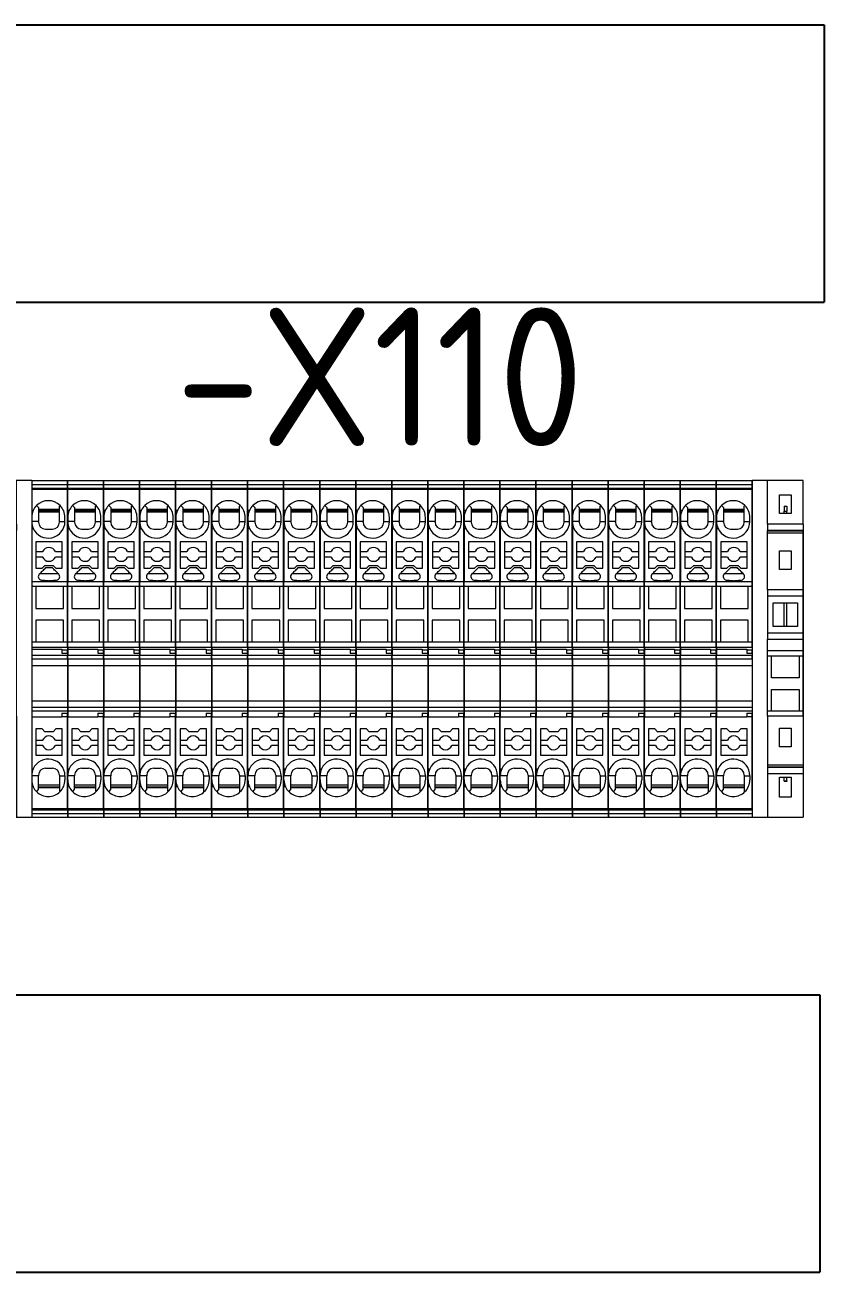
# Model space of a CAD drawing. Header units: millimetres. Extents: x 2936 to 53953, y 1541 to 47526.
# Drawn here: x 46062.3 to 46177.6, y 45888 to 46068 of the extents above; entities that cross this region are included whole.
import ezdxf
from ezdxf.enums import TextEntityAlignment as Align

# ---------------------------------------------------------------- set-up
doc = ezdxf.new("R2010")
doc.units = ezdxf.units.MM
doc.set_wipeout_variables(frame=1)
doc.layers.add('000-PI-Oprema', color=30, linetype='Continuous', lineweight=5)
doc.layers.add('SI-ORMAR-Oprema', color=30, linetype='Continuous', lineweight=5)
for name, color, linetype in [('000-PI_TEXT', 7, 'Continuous'), ('002-PI-Kabelska kanalica', 150, 'Continuous'), ('004-PI-DIN Šina', 3, 'Continuous')]:
    doc.layers.add(name, color=color, linetype=linetype)
doc.styles.add('PI0', font='isocpeur.ttf', dxfattribs={"width": 0.9})

# ---------------------------------------------------------------- blocks, each defined once
blk = doc.blocks.new('*U98')
blk.add_wipeout([(47227.3, 37326.63), (47227.3, 37321.48), (47275.9, 37321.48), (47275.9, 37326.63)])
at = {"layer": '000-PI-Oprema'}
for p, q in [((47227.3, 37321.48), (47227.3, 37326.63)), ((47227.85, 37326.63), (47227.3, 37326.63)), ((47228.39, 37326.63), (47227.85, 37326.63)), ((47227.85, 37321.48), (47227.85, 37326.63)), ((47228.39, 37321.48), (47228.39, 37326.63)), ((47228.56, 37326.63), (47228.39, 37326.63)), ((47228.56, 37321.48), (47228.56, 37326.63)), ((47241.88, 37326.63), (47228.56, 37326.63)), ((47241.88, 37321.48), (47241.88, 37326.63)), ((47242.6, 37326.63), (47241.88, 37326.63)), ((47242.6, 37326.63), (47242.6, 37326.06)), ((47250.6, 37326.63), (47242.6, 37326.63)), ((47250.6, 37326.63), (47250.6, 37326.06)), ((47251.32, 37326.63), (47250.6, 37326.63)), ((47251.32, 37326.63), (47251.75, 37326.63)), ((47251.32, 37321.48), (47251.32, 37326.63)), ((47251.75, 37325.83), (47251.75, 37326.63)), ((47252.21, 37326.63), (47251.75, 37326.63)), ((47252.21, 37326.63), (47252.56, 37326.63)), ((47252.21, 37325.83), (47252.21, 37326.63)), ((47253.07, 37326.63), (47252.56, 37326.63)), ((47252.56, 37326.63), (47252.56, 37321.48)), ((47253.07, 37326.63), (47253.07, 37321.48)), ((47253.07, 37326.63), (47253.98, 37326.63)), ((47253.98, 37321.48), (47253.98, 37326.63)), ((47253.98, 37326.63), (47259.12, 37326.63)), ((47259.12, 37326.63), (47259.12, 37321.48)), ((47259.12, 37326.63), (47260.03, 37326.63)), ((47260.03, 37326.63), (47260.03, 37321.48)), ((47260.03, 37326.63), (47260.54, 37326.63)), ((47260.54, 37321.48), (47260.54, 37326.63)), ((47260.54, 37326.63), (47260.89, 37326.63)), ((47260.89, 37325.83), (47260.89, 37326.63)), ((47261.35, 37326.63), (47260.89, 37326.63)), ((47261.35, 37325.83), (47261.35, 37326.63)), ((47274.65, 37326.63), (47261.35, 37326.63)), ((47274.65, 37321.48), (47274.65, 37326.63)), ((47274.65, 37326.63), (47274.82, 37326.63)), ((47274.82, 37321.48), (47274.82, 37326.63)), ((47274.82, 37326.63), (47275.35, 37326.63)), ((47275.35, 37321.48), (47275.35, 37326.63)), ((47275.35, 37326.63), (47275.9, 37326.63)), ((47275.9, 37321.48), (47275.9, 37326.63)), ((47231, 37325.48), (47230.9, 37325.58)), ((47231.45, 37325.48), (47231, 37325.48)), ((47231.45, 37325.48), (47231.45, 37322.48)), ((47231.6, 37325.48), (47231.45, 37325.48)), ((47231.6, 37322.48), (47231.6, 37325.48)), ((47231.85, 37325.48), (47231.6, 37325.48)), ((47231.85, 37325.48), (47231.85, 37322.48)), ((47233.2, 37325.48), (47231.85, 37325.48)), ((47233.2, 37326.28), (47232.6, 37326.28)), ((47233.2, 37325.48), (47233.2, 37326.28)), ((47233.3, 37325.48), (47233.2, 37325.48)), ((47237.55, 37325.88), (47236.15, 37325.88)), ((47236.15, 37325.88), (47236.15, 37322.08)), ((47238.35, 37325.88), (47237.55, 37325.88)), ((47237.55, 37324.9), (47237.55, 37325.88)), ((47239.95, 37325.88), (47238.35, 37325.88)), ((47238.35, 37325.88), (47238.35, 37324.9)), ((47239.55, 37324.58), (47239.95, 37324.98)), ((47239.95, 37324.98), (47239.95, 37325.88)), ((47240.78, 37325.37), (47240.78, 37322.6)), ((47242.6, 37326.06), (47242.6, 37322.06)), ((47245.75, 37326.06), (47242.6, 37326.06)), ((47245.75, 37322.06), (47245.75, 37326.06)), ((47247.45, 37326.06), (47247.45, 37322.06)), ((47250.6, 37326.06), (47247.45, 37326.06)), ((47250.6, 37326.06), (47250.6, 37322.06)), ((47251.65, 37321.48), (47251.65, 37325.83)), ((47251.65, 37325.83), (47251.75, 37325.83)), ((47251.75, 37325.83), (47252.21, 37325.83)), ((47260.89, 37325.83), (47261.35, 37325.83)), ((47261.35, 37325.83), (47261.45, 37325.83)), ((47261.45, 37325.83), (47261.45, 37321.48)), ((47264.75, 37325.88), (47263.15, 37325.88)), ((47263.15, 37325.88), (47263.15, 37324.98)), ((47263.15, 37324.98), (47263.55, 37324.58)), ((47264.75, 37324.9), (47264.75, 37325.88)), ((47265.55, 37325.88), (47264.75, 37325.88)), ((47265.55, 37325.88), (47265.55, 37324.9)), ((47266.95, 37325.88), (47265.55, 37325.88)), ((47266.95, 37322.08), (47266.95, 37325.88)), ((47269.8, 37325.48), (47269.9, 37325.48)), ((47269.9, 37326.28), (47270.5, 37326.28)), ((47269.9, 37325.48), (47269.9, 37326.28)), ((47269.9, 37325.48), (47271.25, 37325.48)), ((47271.25, 37325.48), (47271.25, 37322.48)), ((47271.25, 37325.48), (47271.5, 37325.48)), ((47271.5, 37322.48), (47271.5, 37325.48)), ((47271.5, 37325.48), (47271.65, 37325.48)), ((47271.65, 37325.48), (47271.65, 37322.48)), ((47271.65, 37325.48), (47272.1, 37325.48)), ((47272.1, 37325.48), (47272.2, 37325.58)), ((47237.55, 37322.08), (47237.55, 37323.07)), ((47238.35, 37323.07), (47238.35, 37322.08)), ((47239.55, 37323.38), (47239.55, 37324.58)), ((47239.95, 37322.98), (47239.55, 37323.38)), ((47263.55, 37323.38), (47263.15, 37322.98)), ((47263.55, 37324.58), (47263.55, 37323.38)), ((47264.75, 37322.08), (47264.75, 37323.07)), ((47265.55, 37323.07), (47265.55, 37322.08)), ((47268.8, 37323.48), (47268.8, 37324.48)), ((47227.85, 37321.48), (47227.3, 37321.48)), ((47228.39, 37321.48), (47227.85, 37321.48)), ((47228.56, 37321.48), (47228.39, 37321.48)), ((47231.6, 37321.48), (47228.56, 37321.48)), ((47230.9, 37322.19), (47231.2, 37322.48)), ((47231.2, 37322.48), (47231.45, 37322.48)), ((47231.45, 37322.48), (47231.6, 37322.48)), ((47231.6, 37322.48), (47231.85, 37322.48)), ((47231.6, 37321.7), (47231.6, 37321.48)), ((47232.6, 37321.48), (47231.6, 37321.48)), ((47231.85, 37322.48), (47233.2, 37322.48)), ((47232.6, 37321.48), (47233.2, 37321.48)), ((47233.3, 37322.48), (47233.2, 37322.48)), ((47233.2, 37322.48), (47233.2, 37321.48)), ((47234.2, 37321.48), (47233.2, 37321.48)), ((47234.2, 37321.48), (47234.2, 37321.7)), ((47234.2, 37321.48), (47241.88, 37321.48)), ((47236.15, 37322.08), (47237.55, 37322.08)), ((47237.55, 37322.08), (47238.35, 37322.08)), ((47238.35, 37322.08), (47239.95, 37322.08)), ((47239.95, 37322.08), (47239.95, 37322.98)), ((47242.6, 37321.48), (47241.88, 37321.48)), ((47242.6, 37322.06), (47245.75, 37322.06)), ((47242.6, 37322.06), (47242.6, 37321.48)), ((47250.6, 37321.48), (47242.6, 37321.48)), ((47247.45, 37322.06), (47250.6, 37322.06)), ((47250.6, 37322.06), (47250.6, 37321.48)), ((47251.32, 37321.48), (47250.6, 37321.48)), ((47251.32, 37321.48), (47251.65, 37321.48)), ((47251.65, 37321.48), (47252.56, 37321.48)), ((47253.07, 37321.48), (47252.56, 37321.48)), ((47253.07, 37321.48), (47253.98, 37321.48)), ((47259.12, 37321.48), (47253.98, 37321.48)), ((47259.12, 37321.48), (47260.03, 37321.48)), ((47260.03, 37321.48), (47260.54, 37321.48)), ((47260.54, 37321.48), (47261.45, 37321.48)), ((47268.9, 37321.48), (47261.45, 37321.48)), ((47263.15, 37322.98), (47263.15, 37322.08)), ((47263.15, 37322.08), (47264.75, 37322.08)), ((47264.75, 37322.08), (47265.55, 37322.08)), ((47265.55, 37322.08), (47266.95, 37322.08)), ((47268.9, 37321.48), (47268.9, 37321.7)), ((47268.9, 37321.48), (47269.9, 37321.48)), ((47269.8, 37322.48), (47269.9, 37322.48)), ((47271.25, 37322.48), (47269.9, 37322.48)), ((47269.9, 37322.48), (47269.9, 37321.48)), ((47270.5, 37321.48), (47269.9, 37321.48)), ((47271.5, 37321.48), (47270.5, 37321.48)), ((47271.5, 37322.48), (47271.25, 37322.48)), ((47271.65, 37322.48), (47271.5, 37322.48)), ((47271.5, 37321.7), (47271.5, 37321.48)), ((47274.65, 37321.48), (47271.5, 37321.48)), ((47271.9, 37322.48), (47271.65, 37322.48)), ((47272.2, 37322.19), (47271.9, 37322.48)), ((47274.65, 37321.48), (47274.82, 37321.48)), ((47274.82, 37321.48), (47275.35, 37321.48)), ((47275.35, 37321.48), (47275.9, 37321.48))]:
    blk.add_line(p, q, dxfattribs=at)
for centre, radius, start, end in [((47232.6, 37323.88), 2.4, 135, 225), ((47232.6, 37323.88), 2.4, 90, 135), ((47233.2, 37323.88), 2.4, 294.6243, 90), ((47233.3, 37324.48), 1, 0, 90), ((47237.95, 37323.98), 1, 113.5782, 246.4218), ((47237.95, 37323.98), 1, 293.5782, 66.4218), ((47241.15, 37325.03), 0.5, 5.4406, 134.9997), ((47265.15, 37323.98), 1, 113.5782, 246.4218), ((47265.15, 37323.98), 1, 293.5782, 66.4218), ((47269.9, 37323.88), 2.4, 90, 245.3757), ((47269.8, 37324.48), 1, 90, 180), ((47270.5, 37323.88), 2.4, 45, 90), ((47270.5, 37323.88), 2.4, 315, 45), ((47233.3, 37323.48), 1, 270, 360), ((47269.8, 37323.48), 1, 180, 270), ((47232.6, 37323.88), 2.4, 225, 245.3757), ((47232.6, 37323.88), 2.4, 245.3757, 270), ((47233.2, 37323.88), 2.4, 270, 294.6243), ((47241.15, 37322.93), 0.5, 225, 354.5597), ((47269.9, 37323.88), 2.4, 245.3757, 270), ((47270.5, 37323.88), 2.4, 270, 294.6243), ((47270.5, 37323.88), 2.4, 294.6243, 315)]:
    blk.add_arc(centre, radius, start, end, dxfattribs=at)
for points in [[(47240.78, 37325.37), (47240.55, 37325.14), (47240.32, 37324.91), (47240.09, 37324.68), (47239.85, 37324.44)], [(47240.8, 37325.39), (47240.79, 37325.38), (47240.78, 37325.37)], [(47241.75, 37323.98), (47241.73, 37324.26), (47241.7, 37324.53), (47241.67, 37324.81), (47241.65, 37325.08)], [(47234.3, 37323.48), (47234.3, 37323.61), (47234.3, 37323.74), (47234.3, 37323.87), (47234.3, 37324.01), (47234.3, 37324.14), (47234.3, 37324.26), (47234.3, 37324.38), (47234.3, 37324.48)], [(47239.85, 37323.53), (47239.85, 37323.76), (47239.85, 37323.98), (47239.85, 37324.21), (47239.85, 37324.44)], [(47240.78, 37322.6), (47240.55, 37322.83), (47240.32, 37323.05), (47240.09, 37323.29), (47239.85, 37323.53)], [(47241.65, 37322.89), (47241.67, 37323.16), (47241.7, 37323.44), (47241.73, 37323.71), (47241.75, 37323.98)], [(47240.8, 37322.58), (47240.79, 37322.59), (47240.78, 37322.6)]]:
    blk.add_spline(points, degree=3, dxfattribs=at)
blk = doc.blocks.new('*U193')
at = {"layer": '000-PI-Oprema'}
blk.add_blockref('*U98', (-47251.6, -37324.06), dxfattribs=at)
blk = doc.blocks.new('*U194')
at = {"layer": '000-PI-Oprema', "color": 0, "linetype": 'ByBlock', "lineweight": -2, "transparency": 16777216}
blk.add_blockref('*U193', (0, 0), dxfattribs=at)
blk.add_blockref('*U193', (0, -5.2), dxfattribs=at)
blk.add_blockref('*U193', (0, -10.4), dxfattribs=at)
blk.add_blockref('*U193', (0, -15.6), dxfattribs=at)
blk.add_blockref('*U193', (0, -20.8), dxfattribs=at)
blk.add_blockref('*U193', (0, -26), dxfattribs=at)
blk.add_blockref('*U193', (0, -31.2), dxfattribs=at)
blk.add_blockref('*U193', (0, -36.4), dxfattribs=at)
blk.add_blockref('*U193', (0, -41.6), dxfattribs=at)
blk.add_blockref('*U193', (0, -46.8), dxfattribs=at)
blk.add_blockref('*U193', (0, -52), dxfattribs=at)
blk.add_blockref('*U193', (0, -57.2), dxfattribs=at)
blk.add_blockref('*U193', (0, -62.4), dxfattribs=at)
blk.add_blockref('*U193', (0, -67.6), dxfattribs=at)
blk.add_blockref('*U193', (0, -72.8), dxfattribs=at)
blk.add_blockref('*U193', (0, -78), dxfattribs=at)
blk.add_blockref('*U193', (0, -83.2), dxfattribs=at)
blk.add_blockref('*U193', (0, -88.4), dxfattribs=at)
blk.add_blockref('*U193', (0, -93.6), dxfattribs=at)
blk.add_blockref('*U193', (0, -98.8), dxfattribs=at)
blk = doc.blocks.new('*U925')
at = {"layer": '004-PI-DIN Šina'}
blk.add_lwpolyline([(295, -17.5), (295, 17.5), (0, 17.5), (0, -17.5)], close=True, dxfattribs=at)
for points in [[(0, 12.5), (295, 12.5)], [(0, -12.5), (295, -12.5)]]:
    blk.add_lwpolyline(points, dxfattribs=at)
blk = doc.blocks.new('*U926')
at = {"layer": '002-PI-Kabelska kanalica'}
for p, q in [((-20, 198), (20, 198)), ((-20, -100), (-20, 198)), ((20, -100), (20, 198)), ((-20, -100), (20, -100))]:
    blk.add_line(p, q, dxfattribs=at)
blk = doc.blocks.new('*U94')
blk.add_wipeout([(-24.3, 0), (24.3, 0), (24.3, -7.35), (-24.3, -7.35)])
at = {"layer": 'SI-ORMAR-Oprema'}
for p, q in [((24.3, 0), (-24.3, 0)), ((24.3, -7.35), (24.3, 0)), ((-24.3, 0), (-24.3, -7.35)), ((-18.03, -2.2), (-24.3, -2.2)), ((-18.03, -7.35), (-18.03, -2.2)), ((-17.1, -2.2), (-18.03, -2.2)), ((-17.1, -7.35), (-17.1, -2.2)), ((-17, -2.2), (-17.1, -2.2)), ((-17, -2.2), (-17, -7.35)), ((-16.74, -2.2), (-17, -2.2)), ((-16.74, -2.2), (-16.74, -7.35)), ((-9.72, -2.2), (-16.74, -2.2)), ((-9.72, -2.2), (-9, -2.2)), ((-9.72, -7.35), (-9.72, -2.2)), ((-9, -2.77), (-9, -2.2)), ((-9, -2.2), (-1, -2.2)), ((-9, -6.77), (-9, -2.77)), ((-9, -2.77), (-5.85, -2.77)), ((-5.85, -2.77), (-5.85, -6.77)), ((-4.15, -2.77), (-1, -2.77)), ((-4.15, -6.77), (-4.15, -2.77)), ((-1, -2.2), (-1, -2.77)), ((-1, -2.2), (-0.28, -2.2)), ((-1, -2.77), (-1, -6.77)), ((-0.28, -2.2), (1.39, -2.2)), ((-0.28, -7.35), (-0.28, -2.2)), ((2.32, -2.2), (1.39, -2.2)), ((1.39, -2.2), (1.39, -7.35)), ((7.69, -2.2), (2.32, -2.2)), ((2.32, -2.2), (2.32, -7.35)), ((3.22, -3.02), (6.67, -3.02)), ((3.22, -4.58), (3.22, -3.02)), ((6.67, -3.02), (6.67, -4.58)), ((7.69, -2.2), (7.69, -7.35)), ((8.51, -2.2), (7.69, -2.2)), ((8.51, -7.35), (8.51, -2.2)), ((8.51, -2.2), (16.74, -2.2)), ((16.74, -2.2), (16.74, -7.35)), ((16.74, -2.2), (17, -2.2)), ((17, -7.35), (17, -2.2)), ((17, -2.2), (17.1, -2.2)), ((18.03, -2.2), (17.1, -2.2)), ((17.1, -7.35), (17.1, -2.2)), ((18.03, -2.2), (24.3, -2.2)), ((18.03, -7.35), (18.03, -2.2)), ((-21.4, -5.62), (-21.4, -3.92)), ((-21.4, -3.92), (-18.5, -3.92)), ((-19.01, -4.58), (-19.15, -4.58)), ((-19.15, -4.98), (-19.15, -4.58)), ((-19.01, -4.98), (-19.15, -4.98)), ((-19.01, -4.58), (-19.01, -4.98)), ((-19.01, -4.58), (-18.5, -4.58)), ((-19.01, -4.98), (-18.5, -4.98)), ((-18.5, -3.92), (-18.5, -4.58)), ((-18.5, -4.58), (-18.5, -4.98)), ((-18.5, -4.98), (-18.5, -5.62)), ((-14.15, -3.92), (-11.45, -3.92)), ((-14.15, -5.62), (-14.15, -3.92)), ((-11.45, -3.92), (-11.45, -5.62)), ((3.22, -4.58), (6.67, -4.58)), ((3.22, -4.98), (3.22, -4.58)), ((3.22, -4.98), (6.67, -4.98)), ((3.22, -6.52), (3.22, -4.98)), ((6.67, -4.58), (6.67, -4.98)), ((6.67, -4.98), (6.67, -6.52)), ((11.45, -3.92), (14.15, -3.92)), ((11.45, -5.62), (11.45, -3.92)), ((14.15, -3.92), (14.15, -5.62)), ((19.55, -4.58), (19.55, -3.92)), ((19.55, -3.92), (22.25, -3.92)), ((19.55, -4.98), (19.55, -4.58)), ((19.55, -4.58), (19.89, -4.58)), ((19.55, -4.98), (19.89, -4.98)), ((19.55, -5.62), (19.55, -4.98)), ((19.89, -4.58), (19.89, -4.98)), ((20.59, -4.58), (19.89, -4.58)), ((20.59, -4.98), (19.89, -4.98)), ((20.59, -4.58), (20.59, -4.98)), ((22.25, -3.92), (22.25, -5.62)), ((-18.5, -5.62), (-21.4, -5.62)), ((-11.45, -5.62), (-14.15, -5.62)), ((-5.85, -6.77), (-9, -6.77)), ((-9, -7.35), (-9, -6.77)), ((-1, -6.77), (-4.15, -6.77)), ((-1, -6.77), (-1, -7.35)), ((6.67, -6.52), (3.22, -6.52)), ((14.15, -5.62), (11.45, -5.62)), ((22.25, -5.62), (19.55, -5.62)), ((-18.03, -7.35), (-24.3, -7.35)), ((-17.1, -7.35), (-18.03, -7.35)), ((-17, -7.35), (-17.1, -7.35)), ((-16.74, -7.35), (-17, -7.35)), ((-9.72, -7.35), (-16.74, -7.35)), ((-9.72, -7.35), (-9, -7.35)), ((-9, -7.35), (-1, -7.35)), ((-1, -7.35), (-0.28, -7.35)), ((-0.28, -7.35), (1.39, -7.35)), ((1.39, -7.35), (2.32, -7.35)), ((2.32, -7.35), (7.69, -7.35)), ((7.69, -7.35), (8.51, -7.35)), ((8.51, -7.35), (16.74, -7.35)), ((16.74, -7.35), (17, -7.35)), ((17, -7.35), (17.1, -7.35)), ((18.03, -7.35), (17.1, -7.35)), ((18.03, -7.35), (24.3, -7.35))]:
    blk.add_line(p, q, dxfattribs=at)
blk = doc.blocks.new('*U92')
blk.add_wipeout([(-24.3, 2.2), (24.3, 2.2), (24.3, -7.35), (-24.3, -7.35)])
at = {"layer": 'SI-ORMAR-Oprema'}
for p, q in [((-24.3, 2.2), (-24.3, -7.35)), ((24.3, 2.2), (-24.3, 2.2)), ((24.3, -7.35), (24.3, 2.2)), ((-18.03, 0), (-24.3, 0)), ((-21.4, -3.42), (-21.4, -1.72)), ((-21.4, -1.72), (-18.5, -1.72)), ((-18.5, -1.72), (-18.5, -2.38)), ((-18.03, -5.15), (-18.03, 0)), ((-17.1, 0), (-18.03, 0)), ((-17.1, -5.15), (-17.1, 0)), ((-17, 0), (-17.1, 0)), ((-17, 0), (-17, -5.15)), ((-16.74, 0), (-17, 0)), ((-16.74, 0), (-16.74, -5.15)), ((-9.72, 0), (-16.74, 0)), ((-14.15, -1.72), (-11.45, -1.72)), ((-14.15, -3.42), (-14.15, -1.72)), ((-11.45, -1.72), (-11.45, -3.42)), ((-9.72, 0), (-9, 0)), ((-9.72, -5.15), (-9.72, 0)), ((-9, -0.57), (-9, 0)), ((-9, 0), (-1, 0)), ((-9, -4.57), (-9, -0.57)), ((-9, -0.57), (-5.85, -0.57)), ((-5.85, -0.57), (-5.85, -4.57)), ((-4.15, -0.57), (-1, -0.57)), ((-4.15, -4.57), (-4.15, -0.57)), ((-1, 0), (-1, -0.57)), ((-1, 0), (-0.28, 0)), ((-1, -0.57), (-1, -4.57)), ((-0.28, 0), (1.39, 0)), ((-0.28, -5.15), (-0.28, 0)), ((2.32, 0), (1.39, 0)), ((1.39, 0), (1.39, -5.15)), ((7.69, 0), (2.32, 0)), ((2.32, 0), (2.32, -5.15)), ((3.22, -0.82), (6.67, -0.82)), ((3.22, -2.38), (3.22, -0.82)), ((6.67, -0.82), (6.67, -2.38)), ((7.69, 0), (7.69, -5.15)), ((8.51, 0), (7.69, 0)), ((8.51, -5.15), (8.51, 0)), ((8.51, 0), (16.74, 0)), ((11.45, -1.72), (14.15, -1.72)), ((11.45, -3.42), (11.45, -1.72)), ((14.15, -1.72), (14.15, -3.42)), ((16.74, 0), (16.74, -5.15)), ((16.74, 0), (17, 0)), ((17, -5.15), (17, 0)), ((17, 0), (17.1, 0)), ((18.03, 0), (17.1, 0)), ((17.1, -5.15), (17.1, 0)), ((18.03, 0), (24.3, 0)), ((18.03, -5.15), (18.03, 0)), ((19.55, -2.38), (19.55, -1.72)), ((19.55, -1.72), (22.25, -1.72)), ((22.25, -1.72), (22.25, -3.42)), ((-18.5, -3.42), (-21.4, -3.42)), ((-19.01, -2.38), (-19.15, -2.38)), ((-19.15, -2.78), (-19.15, -2.38)), ((-19.01, -2.78), (-19.15, -2.78)), ((-19.01, -2.38), (-19.01, -2.78)), ((-19.01, -2.38), (-18.5, -2.38)), ((-19.01, -2.78), (-18.5, -2.78)), ((-18.5, -2.38), (-18.5, -2.78)), ((-18.5, -2.78), (-18.5, -3.42)), ((-11.45, -3.42), (-14.15, -3.42)), ((3.22, -2.38), (6.67, -2.38)), ((3.22, -2.78), (3.22, -2.38)), ((3.22, -2.78), (6.67, -2.78)), ((3.22, -4.32), (3.22, -2.78)), ((6.67, -2.38), (6.67, -2.78)), ((6.67, -2.78), (6.67, -4.32)), ((14.15, -3.42), (11.45, -3.42)), ((19.55, -2.78), (19.55, -2.38)), ((19.55, -2.38), (19.89, -2.38)), ((19.55, -2.78), (19.89, -2.78)), ((19.55, -3.42), (19.55, -2.78)), ((22.25, -3.42), (19.55, -3.42)), ((19.89, -2.38), (19.89, -2.78)), ((20.59, -2.38), (19.89, -2.38)), ((20.59, -2.78), (19.89, -2.78)), ((20.59, -2.38), (20.59, -2.78)), ((-18.03, -5.15), (-24.3, -5.15)), ((-17.1, -5.15), (-18.03, -5.15)), ((-17, -5.15), (-17.1, -5.15)), ((-16.74, -5.15), (-17, -5.15)), ((-9.72, -5.15), (-16.74, -5.15)), ((-9.72, -5.15), (-9, -5.15)), ((-5.85, -4.57), (-9, -4.57)), ((-9, -5.15), (-9, -4.57)), ((-9, -5.15), (-1, -5.15)), ((-1, -4.57), (-4.15, -4.57)), ((-1, -4.57), (-1, -5.15)), ((-1, -5.15), (-0.28, -5.15)), ((-0.28, -5.15), (1.39, -5.15)), ((1.39, -5.15), (2.32, -5.15)), ((2.32, -5.15), (7.69, -5.15)), ((6.67, -4.32), (3.22, -4.32)), ((7.69, -5.15), (8.51, -5.15)), ((8.51, -5.15), (16.74, -5.15)), ((16.74, -5.15), (17, -5.15)), ((17, -5.15), (17.1, -5.15)), ((18.03, -5.15), (17.1, -5.15)), ((18.03, -5.15), (24.3, -5.15)), ((24.3, -7.35), (-24.3, -7.35))]:
    blk.add_line(p, q, dxfattribs=at)

msp = doc.modelspace()

# ---------------------------------------------------------------- block references
at = {"rotation": 270}
for p in [(45979.574, 46047.963), (45978.949, 45907.963)]:
    msp.add_blockref('*U926', p, dxfattribs=at)
at = {"layer": '004-PI-DIN Šina'}
msp.add_blockref('*U925', (45879.574, 45977.963), dxfattribs=at)

# ---------------------------------------------------------------- texts
at = {"layer": '000-PI_TEXT', "style": 'PI0', "width": 0.9}
msp.add_text('-X110', height=20, dxfattribs=at).set_placement((46142.907, 46007.189), align=Align.RIGHT)

# ---------------------------------------------------------------- next in the draw order: block references
at = {"layer": '000-PI-Oprema', "rotation": 269.9999753099708}
msp.add_blockref('*U194', (46164.648, 45977.897), dxfattribs=at)

# ---------------------------------------------------------------- next in the draw order: block references
at = {"layer": '000-PI-Oprema', "rotation": 90}
for name, p in [('*U92', (46055.924, 45977.897)), ('*U94', (46167.224, 45977.897))]:
    msp.add_blockref(name, p, dxfattribs=at)

doc.saveas('drawing.dxf')
